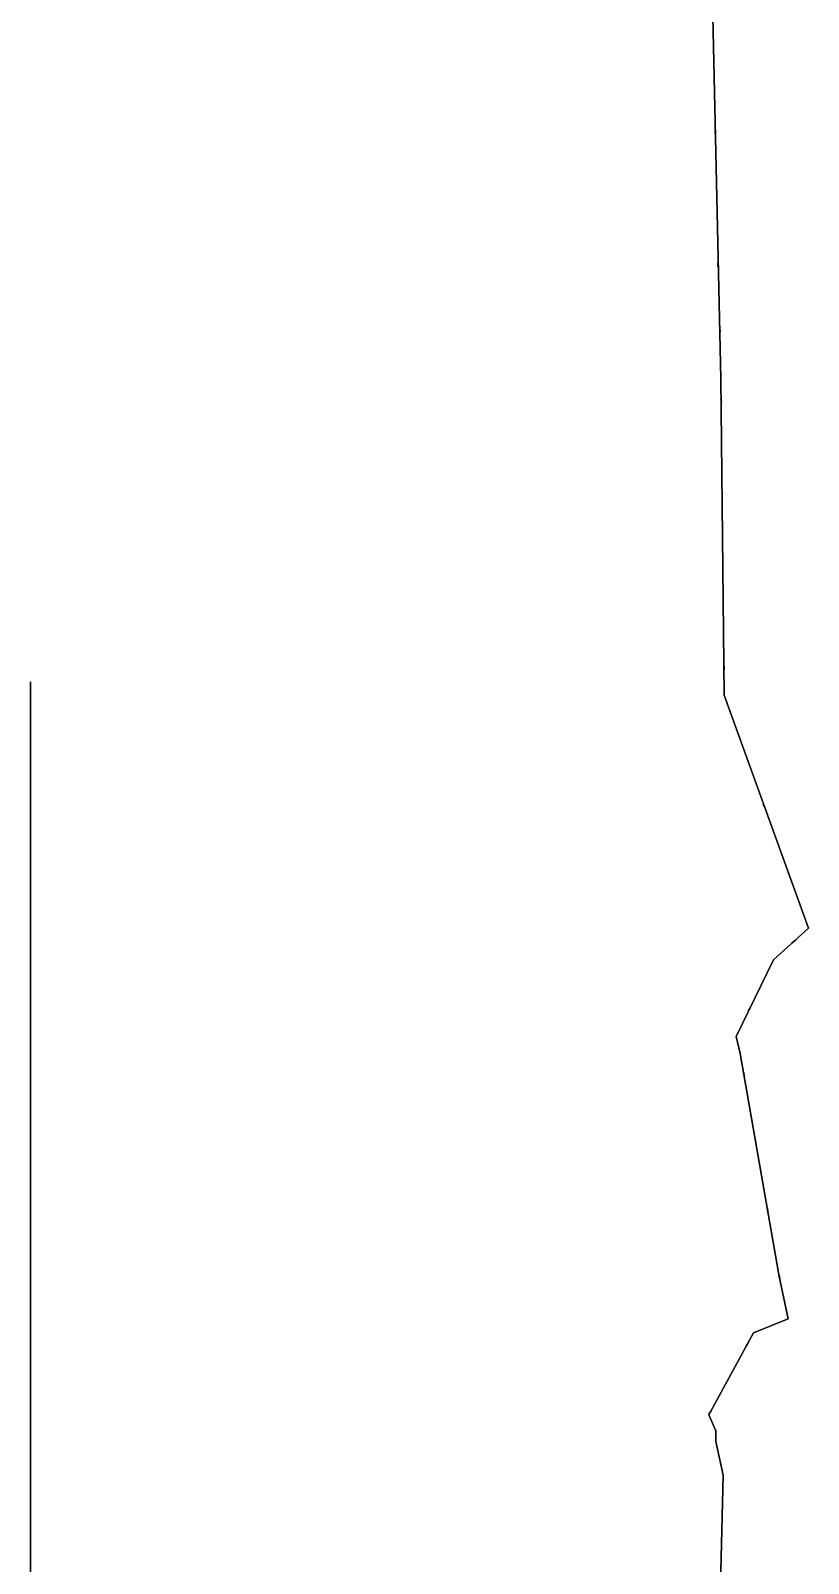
# Model space of a CAD drawing. Extents: x -5 to 14, y -77 to 101.
# Drawn here: x 0 to 13.6, y -14.45 to 12.37 of the extents above; entities that cross this region are included whole.
import ezdxf

# ---------------------------------------------------------------- set-up
doc = ezdxf.new("R2010")
doc.units = 0
doc.layers.add('RAILINGS_MIRRORED', color=6, linetype='CONTINUOUS')

msp = doc.modelspace()

# ---------------------------------------------------------------- linework, layer by layer
at = {"layer": 'RAILINGS_MIRRORED'}
for points in [[(12.07, 6.28, 5.38), (11.86, 15.78, 5.38), (11.86, 15.78, 5.31), (12.07, 6.28, 5.31)], [(12.07, 6.28, 5.31), (11.86, 15.78, 5.31), (11.86, 15.78, 5.38), (12.07, 6.28, 5.38)], [(12.07, 6.28, 5.73), (11.86, 15.78, 5.73), (11.86, 15.78, 5.8), (12.07, 6.28, 5.8)], [(12.07, 6.28, 5.8), (11.86, 15.78, 5.8), (11.86, 15.78, 5.73), (12.07, 6.28, 5.73)], [(11.95, 11.74, 4.59), (11.95, 11.74, 5.73), (11.95, 11.8, 5.73), (11.95, 11.8, 4.59)], [(11.95, 11.8, 4.59), (11.95, 11.8, 5.73), (11.95, 11.74, 5.73), (11.95, 11.74, 4.59)], [(11.97, 10.56, 4.59), (11.97, 10.56, 5.73), (11.97, 10.62, 5.73), (11.97, 10.62, 4.59)], [(11.97, 10.62, 4.59), (11.97, 10.62, 5.73), (11.97, 10.56, 5.73), (11.97, 10.56, 4.59)], [(12, 9.37, 4.59), (12, 9.37, 5.73), (12, 9.43, 5.73), (12, 9.43, 4.59)], [(12, 9.43, 4.59), (12, 9.43, 5.73), (12, 9.37, 5.73), (12, 9.37, 4.59)], [(12.02, 8.24, 4.59), (12.02, 8.24, 5.73), (12.02, 8.3, 5.73), (12.02, 8.3, 4.59)], [(12.02, 8.3, 4.59), (12.02, 8.3, 5.73), (12.02, 8.24, 5.73), (12.02, 8.24, 4.59)], [(12.05, 7.06, 4.59), (12.05, 7.06, 5.73), (12.06, 7.12, 5.73), (12.05, 7.12, 4.59)], [(12.05, 7.12, 4.59), (12.06, 7.12, 5.73), (12.05, 7.06, 5.73), (12.05, 7.06, 4.59)], [(12.13, 0.74, 5.31), (12.07, 6.28, 5.31), (12.07, 6.28, 5.38), (12.13, 0.74, 5.38)], [(12.13, 0.74, 5.38), (12.07, 6.28, 5.38), (12.07, 6.28, 5.31), (12.13, 0.74, 5.31)], [(12.13, 0.74, 5.8), (12.07, 6.28, 5.8), (12.07, 6.28, 5.73), (12.13, 0.74, 5.73)], [(12.13, 0.74, 5.73), (12.07, 6.28, 5.73), (12.07, 6.28, 5.8), (12.13, 0.74, 5.8)], [(12.08, 5.87, 4.59), (12.08, 5.87, 5.73), (12.07, 5.93, 5.73), (12.07, 5.93, 4.59)], [(12.07, 5.93, 4.59), (12.07, 5.93, 5.73), (12.08, 5.87, 5.73), (12.08, 5.87, 4.59)], [(12.09, 4.74, 4.59), (12.09, 4.74, 5.73), (12.09, 4.68, 5.73), (12.09, 4.68, 4.59)], [(12.09, 4.68, 4.59), (12.09, 4.68, 5.73), (12.09, 4.74, 5.73), (12.09, 4.74, 4.59)], [(12.1, 3.56, 4.59), (12.1, 3.56, 5.73), (12.1, 3.5, 5.73), (12.1, 3.5, 4.59)], [(12.1, 3.5, 4.59), (12.1, 3.5, 5.73), (12.1, 3.56, 5.73), (12.1, 3.56, 4.59)], [(12.11, 2.37, 4.59), (12.11, 2.37, 5.73), (12.11, 2.31, 5.73), (12.11, 2.31, 4.59)], [(12.11, 2.31, 4.59), (12.11, 2.31, 5.73), (12.11, 2.37, 5.73), (12.11, 2.37, 4.59)], [(12.13, 1.24, 4.59), (12.13, 1.24, 5.73), (12.13, 1.18, 5.73), (12.13, 1.18, 4.59)], [(12.13, 1.18, 4.59), (12.13, 1.18, 5.73), (12.13, 1.24, 5.73), (12.13, 1.24, 4.59)], [(0, 0.97, 19.67), (0, -0.33, 20.69), (0, -0.33, 20.62), (0, 0.83, 19.67)], [(0, 0.83, 19.67), (0, -0.33, 20.62), (0, -0.33, 20.69), (0, 0.97, 19.67)], [(13.6, -3.34, 5.38), (12.13, 0.74, 5.38), (12.13, 0.74, 5.31), (13.6, -3.34, 5.31)], [(13.6, -3.34, 5.31), (12.13, 0.74, 5.31), (12.13, 0.74, 5.38), (13.6, -3.34, 5.38)], [(13.6, -3.34, 5.73), (12.13, 0.74, 5.73), (12.13, 0.74, 5.8), (13.6, -3.34, 5.8)], [(13.6, -3.34, 5.8), (12.13, 0.74, 5.8), (12.13, 0.74, 5.73), (13.6, -3.34, 5.73)], [(12.39, 0.02, 4.59), (12.39, 0.02, 5.73), (12.41, -0.04, 5.73), (12.41, -0.04, 4.59)], [(12.41, -0.04, 4.59), (12.41, -0.04, 5.73), (12.39, 0.02, 5.73), (12.39, 0.02, 4.59)], [(0, -0.59, 19.79), (0, -0.35, 20.63), (0, -0.28, 20.6), (0, -0.53, 19.79)], [(0, -0.53, 19.79), (0, -0.28, 20.6), (0, -0.35, 20.63), (0, -0.59, 19.79)], [(0, -0.33, 20.62), (0, -1.49, 20.84), (0, -1.49, 20.91), (0, -0.33, 20.69)], [(0, -0.33, 20.69), (0, -1.49, 20.91), (0, -1.49, 20.84), (0, -0.33, 20.62)], [(12.81, -1.17, 4.59), (12.81, -1.17, 5.73), (12.84, -1.23, 5.73), (12.84, -1.23, 4.59)], [(12.84, -1.23, 4.59), (12.84, -1.23, 5.73), (12.81, -1.17, 5.73), (12.81, -1.17, 4.59)], [(0, -17.73, 20.91), (0, -1.49, 20.91), (0, -1.49, 20.84), (0, -17.73, 20.84)], [(0, -17.73, 20.84), (0, -1.49, 20.84), (0, -1.49, 20.91), (0, -17.73, 20.91)], [(0, -1.54, 19.87), (0, -1.54, 20.84), (0, -1.6, 20.84), (0, -1.6, 19.87)], [(0, -1.6, 19.87), (0, -1.6, 20.84), (0, -1.54, 20.84), (0, -1.54, 19.87)], [(13.25, -2.36, 4.59), (13.25, -2.36, 5.73), (13.27, -2.42, 5.73), (13.27, -2.42, 4.59)], [(13.27, -2.42, 4.59), (13.27, -2.42, 5.73), (13.25, -2.36, 5.73), (13.25, -2.36, 4.59)], [(0, -3.07, 19.87), (0, -3.07, 20.84), (0, -3.01, 20.84), (0, -3.01, 19.87)], [(0, -3.01, 19.87), (0, -3.01, 20.84), (0, -3.07, 20.84), (0, -3.07, 19.87)], [(12.99, -3.89, 5.31), (13.6, -3.34, 5.31), (13.6, -3.34, 5.38), (12.99, -3.89, 5.38)], [(12.99, -3.89, 5.38), (13.6, -3.34, 5.38), (13.6, -3.34, 5.31), (12.99, -3.89, 5.31)], [(12.99, -3.89, 5.8), (13.6, -3.34, 5.8), (13.6, -3.34, 5.73), (12.99, -3.89, 5.73)], [(12.99, -3.89, 5.73), (13.6, -3.34, 5.73), (13.6, -3.34, 5.8), (12.99, -3.89, 5.8)], [(13.31, -3.6, 4.59), (13.31, -3.6, 5.73), (13.38, -3.54, 5.73), (13.38, -3.54, 4.59)], [(13.38, -3.54, 4.59), (13.38, -3.54, 5.73), (13.31, -3.6, 5.73), (13.31, -3.6, 4.59)], [(12.34, -5.23, 5.38), (12.99, -3.89, 5.38), (12.99, -3.89, 5.31), (12.34, -5.23, 5.31)], [(12.34, -5.23, 5.31), (12.99, -3.89, 5.31), (12.99, -3.89, 5.38), (12.34, -5.23, 5.38)], [(12.34, -5.23, 5.73), (12.99, -3.89, 5.73), (12.99, -3.89, 5.8), (12.34, -5.23, 5.8)], [(12.34, -5.23, 5.8), (12.99, -3.89, 5.8), (12.99, -3.89, 5.73), (12.34, -5.23, 5.73)], [(0, -4.53, 19.87), (0, -4.53, 20.84), (0, -4.47, 20.84), (0, -4.47, 19.87)], [(0, -4.47, 19.87), (0, -4.47, 20.84), (0, -4.53, 20.84), (0, -4.53, 19.87)], [(12.55, -4.79, 4.59), (12.55, -4.79, 5.73), (12.58, -4.73, 5.73), (12.58, -4.73, 4.59)], [(12.58, -4.73, 4.59), (12.58, -4.73, 5.73), (12.55, -4.79, 5.73), (12.55, -4.79, 4.59)], [(12.41, -5.53, 5.31), (12.34, -5.23, 5.31), (12.34, -5.23, 5.38), (12.41, -5.53, 5.38)], [(12.41, -5.53, 5.38), (12.34, -5.23, 5.38), (12.34, -5.23, 5.31), (12.41, -5.53, 5.31)], [(12.41, -5.53, 5.8), (12.34, -5.23, 5.8), (12.34, -5.23, 5.73), (12.41, -5.53, 5.73)], [(12.41, -5.53, 5.73), (12.34, -5.23, 5.73), (12.34, -5.23, 5.8), (12.41, -5.53, 5.8)], [(13.09, -9.43, 5.38), (12.41, -5.53, 5.38), (12.41, -5.53, 5.31), (13.09, -9.43, 5.31)], [(13.09, -9.43, 5.31), (12.41, -5.53, 5.31), (12.41, -5.53, 5.38), (13.09, -9.43, 5.38)], [(13.09, -9.43, 5.73), (12.41, -5.53, 5.73), (12.41, -5.53, 5.8), (13.09, -9.43, 5.8)], [(13.09, -9.43, 5.8), (12.41, -5.53, 5.8), (12.41, -5.53, 5.73), (13.09, -9.43, 5.73)], [(12.48, -5.92, 4.59), (12.48, -5.92, 5.73), (12.47, -5.86, 5.73), (12.47, -5.86, 4.59)], [(12.47, -5.86, 4.59), (12.47, -5.86, 5.73), (12.48, -5.92, 5.73), (12.48, -5.92, 4.59)], [(0, -5.94, 19.87), (0, -5.94, 20.84), (0, -6, 20.84), (0, -6, 19.87)], [(0, -6, 19.87), (0, -6, 20.84), (0, -5.94, 20.84), (0, -5.94, 19.87)], [(12.68, -7.09, 4.59), (12.68, -7.09, 5.73), (12.67, -7.03, 5.73), (12.67, -7.03, 4.59)], [(12.67, -7.03, 4.59), (12.67, -7.03, 5.73), (12.68, -7.09, 5.73), (12.68, -7.09, 4.59)], [(0, -7.48, 19.87), (0, -7.48, 20.84), (0, -7.42, 20.84), (0, -7.42, 19.87)], [(0, -7.42, 19.87), (0, -7.42, 20.84), (0, -7.48, 20.84), (0, -7.48, 19.87)], [(12.89, -8.28, 4.59), (12.89, -8.28, 5.73), (12.88, -8.22, 5.73), (12.88, -8.22, 4.59)], [(12.88, -8.22, 4.59), (12.88, -8.22, 5.73), (12.89, -8.28, 5.73), (12.89, -8.28, 4.59)], [(0, -8.89, 19.87), (0, -8.89, 20.84), (0, -8.95, 20.84), (0, -8.95, 19.87)], [(0, -8.95, 19.87), (0, -8.95, 20.84), (0, -8.89, 20.84), (0, -8.89, 19.87)], [(13.09, -9.41, 4.59), (13.09, -9.41, 5.73), (13.1, -9.47, 5.73), (13.1, -9.47, 4.59)], [(13.1, -9.47, 4.59), (13.1, -9.47, 5.73), (13.09, -9.41, 5.73), (13.09, -9.41, 4.59)], [(13.25, -10.17, 5.31), (13.09, -9.43, 5.31), (13.09, -9.43, 5.38), (13.25, -10.17, 5.38)], [(13.25, -10.17, 5.38), (13.09, -9.43, 5.38), (13.09, -9.43, 5.31), (13.25, -10.17, 5.31)], [(13.25, -10.17, 5.8), (13.09, -9.43, 5.8), (13.09, -9.43, 5.73), (13.25, -10.17, 5.73)], [(13.25, -10.17, 5.73), (13.09, -9.43, 5.73), (13.09, -9.43, 5.8), (13.25, -10.17, 5.8)], [(12.64, -10.42, 5.38), (13.25, -10.17, 5.38), (13.25, -10.17, 5.31), (12.64, -10.42, 5.31)], [(12.64, -10.42, 5.31), (13.25, -10.17, 5.31), (13.25, -10.17, 5.38), (12.64, -10.42, 5.38)], [(12.64, -10.42, 5.73), (13.25, -10.17, 5.73), (13.25, -10.17, 5.8), (12.64, -10.42, 5.8)], [(12.64, -10.42, 5.8), (13.25, -10.17, 5.8), (13.25, -10.17, 5.73), (12.64, -10.42, 5.73)], [(0, -10.35, 19.87), (0, -10.35, 20.84), (0, -10.41, 20.84), (0, -10.41, 19.87)], [(0, -10.41, 19.87), (0, -10.41, 20.84), (0, -10.35, 20.84), (0, -10.35, 19.87)], [(11.86, -11.85, 5.31), (12.64, -10.42, 5.31), (12.64, -10.42, 5.38), (11.86, -11.85, 5.38)], [(11.86, -11.85, 5.38), (12.64, -10.42, 5.38), (12.64, -10.42, 5.31), (11.86, -11.85, 5.31)], [(11.86, -11.85, 5.8), (12.64, -10.42, 5.8), (12.64, -10.42, 5.73), (11.86, -11.85, 5.73)], [(11.86, -11.85, 5.73), (12.64, -10.42, 5.73), (12.64, -10.42, 5.8), (11.86, -11.85, 5.8)], [(12.55, -10.59, 4.59), (12.55, -10.59, 5.73), (12.51, -10.65, 5.73), (12.51, -10.65, 4.59)], [(12.51, -10.65, 4.59), (12.51, -10.65, 5.73), (12.55, -10.59, 5.73), (12.55, -10.59, 4.59)], [(11.9, -11.78, 4.59), (11.9, -11.78, 5.73), (11.86, -11.84, 5.73), (11.86, -11.84, 4.59)], [(11.86, -11.84, 4.59), (11.86, -11.84, 5.73), (11.9, -11.78, 5.73), (11.9, -11.78, 4.59)], [(0, -11.88, 19.87), (0, -11.88, 20.84), (0, -11.82, 20.84), (0, -11.82, 19.87)], [(0, -11.82, 19.87), (0, -11.82, 20.84), (0, -11.88, 20.84), (0, -11.88, 19.87)], [(11.98, -12.13, 5.38), (11.86, -11.85, 5.38), (11.86, -11.85, 5.31), (11.98, -12.13, 5.31)], [(11.98, -12.13, 5.31), (11.86, -11.85, 5.31), (11.86, -11.85, 5.38), (11.98, -12.13, 5.38)], [(11.98, -12.13, 5.73), (11.86, -11.85, 5.73), (11.86, -11.85, 5.8), (11.98, -12.13, 5.8)], [(11.98, -12.13, 5.8), (11.86, -11.85, 5.8), (11.86, -11.85, 5.73), (11.98, -12.13, 5.73)], [(11.98, -12.32, 5.31), (11.98, -12.13, 5.31), (11.98, -12.13, 5.38), (11.98, -12.32, 5.38)], [(11.98, -12.32, 5.38), (11.98, -12.13, 5.38), (11.98, -12.13, 5.31), (11.98, -12.32, 5.31)], [(11.98, -12.32, 5.8), (11.98, -12.13, 5.8), (11.98, -12.13, 5.73), (11.98, -12.32, 5.73)], [(11.98, -12.32, 5.73), (11.98, -12.13, 5.73), (11.98, -12.13, 5.8), (11.98, -12.32, 5.8)], [(12.11, -12.91, 5.38), (11.98, -12.32, 5.38), (11.98, -12.32, 5.31), (12.11, -12.91, 5.31)], [(12.11, -12.91, 5.31), (11.98, -12.32, 5.31), (11.98, -12.32, 5.38), (12.11, -12.91, 5.38)], [(12.11, -12.91, 5.73), (11.98, -12.32, 5.73), (11.98, -12.32, 5.8), (12.11, -12.91, 5.8)], [(12.11, -12.91, 5.8), (11.98, -12.32, 5.8), (11.98, -12.32, 5.73), (12.11, -12.91, 5.73)], [(11.83, -24.43, 5.31), (12.11, -12.91, 5.31), (12.11, -12.91, 5.38), (11.83, -24.43, 5.38)], [(11.83, -24.43, 5.38), (12.11, -12.91, 5.38), (12.11, -12.91, 5.31), (11.83, -24.43, 5.31)], [(11.83, -24.43, 5.8), (12.11, -12.91, 5.8), (12.11, -12.91, 5.73), (11.83, -24.43, 5.73)], [(11.83, -24.43, 5.73), (12.11, -12.91, 5.73), (12.11, -12.91, 5.8), (11.83, -24.43, 5.8)], [(12.11, -12.91, 4.59), (12.11, -12.91, 5.73), (12.11, -12.97, 5.73), (12.11, -12.97, 4.59)], [(12.11, -12.97, 4.59), (12.11, -12.97, 5.73), (12.11, -12.91, 5.73), (12.11, -12.91, 4.59)], [(0, -13.27, 19.87), (0, -13.27, 20.84), (0, -13.33, 20.84), (0, -13.33, 19.87)], [(0, -13.33, 19.87), (0, -13.33, 20.84), (0, -13.27, 20.84), (0, -13.27, 19.87)], [(12.08, -14.1, 4.59), (12.08, -14.1, 5.73), (12.08, -14.16, 5.73), (12.08, -14.16, 4.59)], [(12.08, -14.16, 4.59), (12.08, -14.16, 5.73), (12.08, -14.1, 5.73), (12.08, -14.1, 4.59)]]:
    msp.add_3dface(points, dxfattribs=at)

doc.saveas('drawing.dxf')
